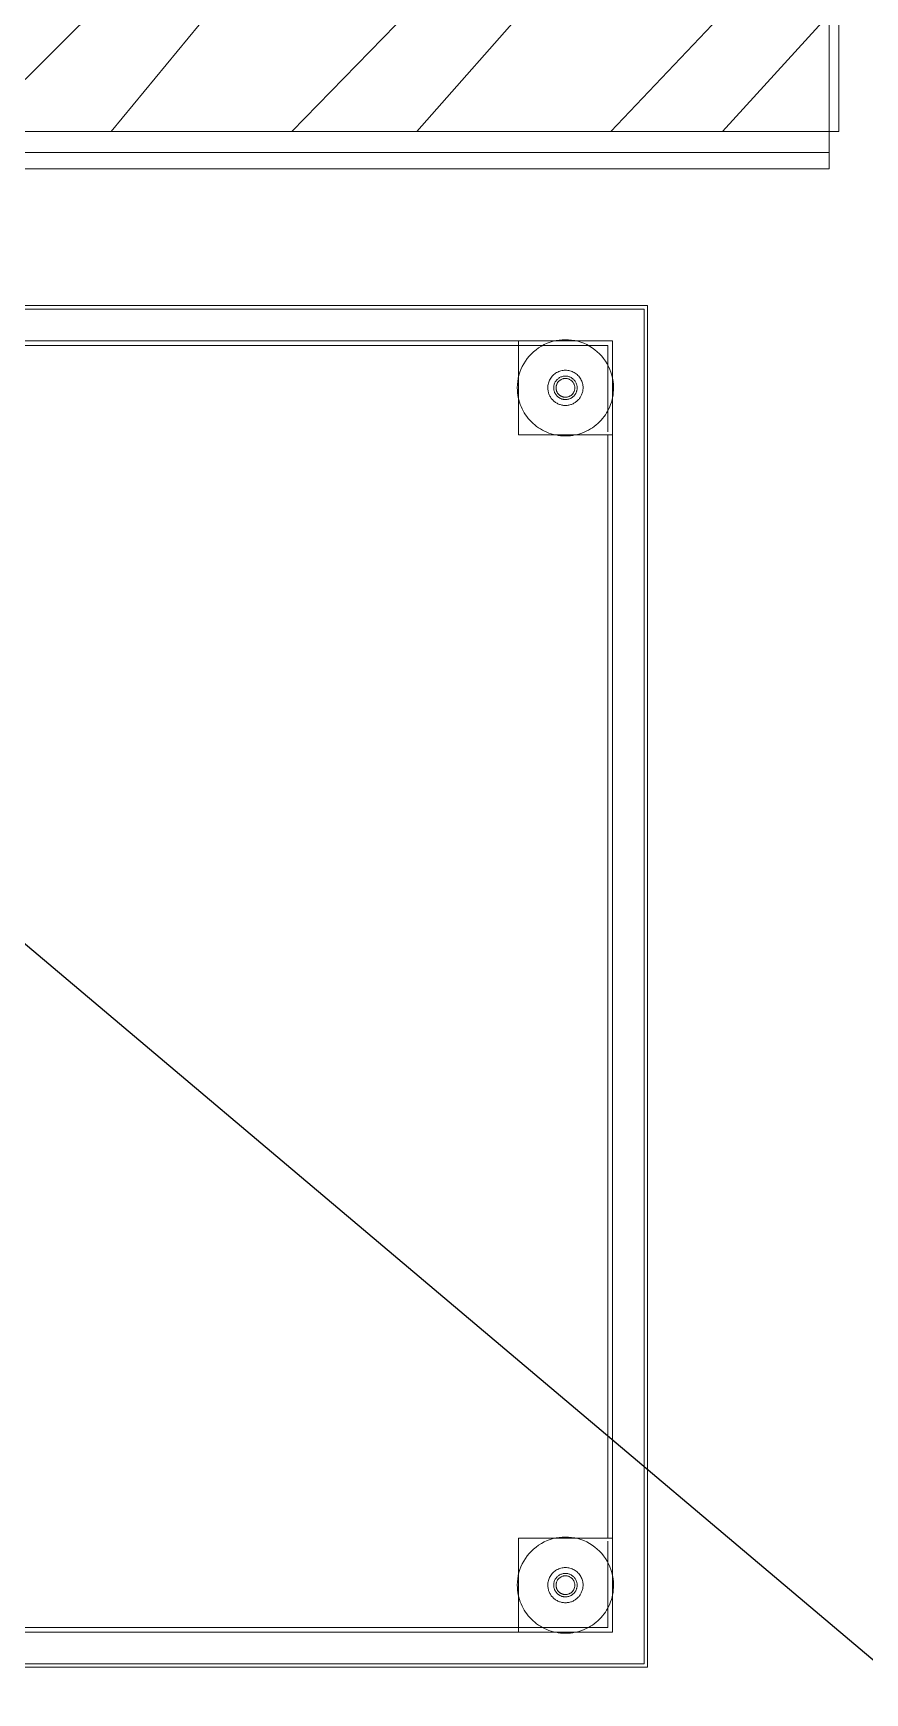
# Model space of a CAD drawing. Header units: millimetres. Extents: x -32 to 417638015, y -35 to 175284279.
# Drawn here: x 416312564 to 416312918, y 175270426 to 175271133 of the extents above; entities that cross this region are included whole.
import ezdxf
from ezdxf.enums import TextEntityAlignment as Align

# ---------------------------------------------------------------- set-up
doc = ezdxf.new("R2010")
doc.units = ezdxf.units.MM
for name, color, linetype, lineweight in [('_ЭМ_ТХ_пищеблок', 7, 'Continuous', 30), ('Атрибут', 7, 'Continuous', 5), ('ДОНМ_ТХ_(Нейтральное_мебель)', 7, 'Continuous', 0), ('Перекрытие', 7, 'Continuous', 18), ('Стены отделка', 7, 'Continuous', 30), ('Стены штриховка', 7, 'Continuous', 9), ('ШТРИХОВКА', 252, 'Continuous', 15)]:
    doc.layers.add(name, color=color, linetype=linetype, lineweight=lineweight)
doc.layers.add('PDF __ЭМ_Надписи', color=7, linetype='Continuous')
doc.layers.add('ЭОМ_Лотки рабочие', color=5, linetype='Continuous')
doc.styles.add('ISOCPEUR', font='isocpeur.ttf', dxfattribs={"width": 0.85, "height": 274.9999999999997})

# ---------------------------------------------------------------- blocks, each defined once
blk = doc.blocks.new('*U100')
at = {"color": 0}
for points in [[(580.0074338697923, 400), (580.0074338697923, 0), (0, 0), (0, 400), (580.0074338697923, 400)], [(578.5074338697923, 398.5), (578.5074338697923, 1.5), (1.5, 1.5), (1.5, 398.5), (578.5074338697923, 398.5)], [(35, 344.5), (36.36587524414062, 344.5454406738281), (37.71505737304688, 344.6803283691406), (39.04379272460938, 344.9024658203125), (40.348388671875, 345.2097778320312), (41.625, 345.6000061035156), (42.869873046875, 346.0710754394531), (44.07940673828125, 346.6207275390625), (45.249755859375, 347.2468872070312), (46.377197265625, 347.9473571777344), (47.45797729492188, 348.7200012207031), (48.4884033203125, 349.5626220703125), (49.46466064453125, 350.4730834960938), (50.383056640625, 351.4491882324219), (51.23980712890625, 352.4888305664062), (52.03121948242188, 353.5898132324219), (52.75350952148438, 354.75), (53.3970947265625, 355.9556274414062), (53.95492553710938, 357.1914672851562), (54.42684936523438, 358.4532775878906), (54.81301879882812, 359.7366943359375), (55.11334228515625, 361.0374145507812), (55.32785034179688, 362.35107421875), (55.45660400390625, 363.6733703613281), (55.49951171875, 365), (55.45660400390625, 366.3265991210938), (55.327880859375, 367.64892578125), (55.11334228515625, 368.9625854492188), (54.81298828125, 370.2633056640625), (54.4268798828125, 371.5466918945312), (53.95489501953125, 372.8085021972656), (53.3970947265625, 374.0443725585938), (52.75350952148438, 375.25), (52.03121948242188, 376.4101867675781), (51.23983764648438, 377.5111694335938), (50.383056640625, 378.5508117675781), (49.46466064453125, 379.5269470214844), (48.4884033203125, 380.4373779296875), (47.4580078125, 381.2799987792969), (46.377197265625, 382.0526123046875), (45.249755859375, 382.7531127929688), (44.07940673828125, 383.3792724609375), (42.86990356445312, 383.9289245605469), (41.62496948242188, 384.3999938964844), (40.34835815429688, 384.7902221679688), (39.0438232421875, 385.0975036621094), (37.715087890625, 385.3196716308594), (36.36590576171875, 385.4545593261719), (35, 385.5), (33.94598388671875, 385.4732971191406), (32.90570068359375, 385.39404296875), (31.88037109375, 385.2635498046875), (30.87149047851562, 385.0830993652344), (29.880126953125, 384.8539733886719), (28.90768432617188, 384.5774841308594), (27.95550537109375, 384.2549133300781), (27.0247802734375, 383.8875732421875), (26.11688232421875, 383.4767456054688), (25.2330322265625, 383.0237121582031), (24.37457275390625, 382.52978515625), (23.542724609375, 381.9962158203125), (22.73895263671875, 381.4243774414062), (21.96432495117188, 380.8154907226562), (21.2203369140625, 380.1708984375), (19.8291015625, 378.7796936035156), (19.18447875976562, 378.03564453125), (18.57562255859375, 377.2611083984375), (18.0037841796875, 376.4572448730469), (17.47021484375, 375.6254577636719), (16.976318359375, 374.7669982910156), (16.52325439453125, 373.8831176757812), (16.1124267578125, 372.9752197265625), (15.74505615234375, 372.0444946289062), (15.42251586914062, 371.09228515625), (15.14602661132812, 370.119873046875), (14.91690063476562, 369.1285400390625), (14.7364501953125, 368.1195678710938), (14.60595703125, 367.0943298339844), (14.5267333984375, 366.0540161132812), (14.5, 365), (14.52670288085938, 363.9459838867188), (14.60595703125, 362.9057006835938), (14.73641967773438, 361.8804321289062), (14.91693115234375, 360.8714904785156), (15.14602661132812, 359.880126953125), (15.42254638671875, 358.90771484375), (15.74508666992188, 357.9555053710938), (16.1124267578125, 357.0247802734375), (16.52325439453125, 356.1168212890625), (16.97628784179688, 355.2330322265625), (17.47021484375, 354.3745727539062), (18.0037841796875, 353.5427551269531), (18.57562255859375, 352.7388916015625), (19.18450927734375, 351.96435546875), (19.8291015625, 351.2203063964844), (20.50814819335938, 350.5081481933594), (21.2203369140625, 349.8291015625), (21.96435546875, 349.1844787597656), (22.73892211914062, 348.5756225585938), (23.54275512695312, 348.0037841796875), (24.37454223632812, 347.47021484375), (25.23300170898438, 346.976318359375), (26.11685180664062, 346.5232543945312), (27.0247802734375, 346.1124267578125), (27.95550537109375, 345.7450561523438), (28.90771484375, 345.4225158691406), (29.880126953125, 345.1460266113281), (30.8714599609375, 344.9169006347656), (31.88040161132812, 344.7364501953125), (32.90567016601562, 344.60595703125), (33.94598388671875, 344.5267028808594), (35, 344.5)], [(15, 345), (55, 345), (55, 385)], [(565.0074338697923, 385), (15, 385)], [(15, 15), (15, 385)], [(53.79998779296875, 383), (17, 383), (17, 346.2000122070312)], [(525.0074338697923, 383), (55, 383)], [(545.0074338697923, 344.5), (546.3732785963548, 344.5454406738281), (547.7225217604173, 344.6803283691406), (549.0512571119798, 344.9024658203125), (550.3558225416673, 345.2097778320312), (551.6324338697923, 345.6000061035156), (552.8773679518235, 346.0710754394531), (554.0868406080735, 346.6207275390625), (555.2571897291673, 347.2468872070312), (556.3846311354173, 347.9473571777344), (557.4654416822923, 348.7200012207031), (558.4958371901048, 349.5626220703125), (559.4720945143235, 350.4730834960938), (560.3904905104173, 351.4491882324219), (561.2472409986985, 352.4888305664062), (562.0386838697923, 353.5898132324219), (562.7609739088548, 354.75), (563.404589631511, 355.9556274414062), (563.9623899244798, 357.1914672851562), (564.4343137526048, 358.4532775878906), (564.8204221510423, 359.7366943359375), (565.1208371901048, 361.0374145507812), (565.3353757643235, 362.35107421875), (565.4640989088548, 363.6733703613281), (565.5069455885423, 365), (565.4640989088548, 366.3265991210938), (565.3353147291673, 367.64892578125), (565.1207761549485, 368.9625854492188), (564.8204221510423, 370.2633056640625), (564.4343137526048, 371.5466918945312), (563.9623899244798, 372.8085021972656), (563.404589631511, 374.0443725585938), (562.7609739088548, 375.25), (562.0386838697923, 376.4101867675781), (561.2473020338548, 377.5111694335938), (560.3904905104173, 378.5508117675781), (559.4720945143235, 379.5269470214844), (558.4958371901048, 380.4373779296875), (557.465380647136, 381.2799987792969), (556.3846311354173, 382.0526123046875), (555.2571897291673, 382.7531127929688), (554.0868406080735, 383.3792724609375), (552.8773679518235, 383.9289245605469), (551.6324338697923, 384.3999938964844), (550.3558225416673, 384.7902221679688), (549.0512571119798, 385.0975036621094), (547.7225217604173, 385.3196716308594), (546.373339631511, 385.4545593261719), (545.0074338697923, 385.5), (543.953417756511, 385.4732971191406), (542.913134553386, 385.39404296875), (541.8878659986985, 385.2635498046875), (540.8788938307298, 385.0830993652344), (539.8875608229173, 384.8539733886719), (538.9151487135423, 384.5774841308594), (537.962939240886, 384.2549133300781), (537.0322141432298, 383.8875732421875), (536.124316194011, 383.4767456054688), (535.2404660963548, 383.0237121582031), (534.3819455885423, 382.52978515625), (533.5501584791673, 381.9962158203125), (532.7463254713548, 381.4243774414062), (531.9717893385423, 380.8154907226562), (531.2277707838548, 380.1708984375), (529.8365354322923, 378.7796936035156), (529.1918821119798, 378.03564453125), (528.583056428386, 377.2611083984375), (528.0112180494798, 376.4572448730469), (527.4776487135423, 375.6254577636719), (526.9837522291673, 374.7669982910156), (526.5306882643235, 373.8831176757812), (526.1198606276048, 372.9752197265625), (525.752490022136, 372.0444946289062), (525.4299192213548, 371.09228515625), (525.1534299635423, 370.119873046875), (524.9243039869798, 369.1285400390625), (524.7438840651048, 368.1195678710938), (524.6133909010423, 367.0943298339844), (524.5341672682298, 366.0540161132812), (524.5074338697923, 365), (524.5341672682298, 363.9459838867188), (524.6133909010423, 362.9057006835938), (524.7438840651048, 361.8804321289062), (524.9243039869798, 360.8714904785156), (525.1534299635423, 359.880126953125), (525.429980256511, 358.90771484375), (525.7525510572923, 357.9555053710938), (526.1198606276048, 357.0247802734375), (526.5306882643235, 356.1168212890625), (526.9837522291673, 355.2330322265625), (527.4776487135423, 354.3745727539062), (528.0112180494798, 353.5427551269531), (528.583056428386, 352.7388916015625), (529.191943147136, 351.96435546875), (529.8365354322923, 351.2203063964844), (530.5155515455735, 350.5081481933594), (531.2277707838548, 349.8291015625), (531.9717893385423, 349.1844787597656), (532.7463254713548, 348.5756225585938), (533.5501584791673, 348.0037841796875), (534.3819455885423, 347.47021484375), (535.2404660963548, 346.976318359375), (536.1242551588548, 346.5232543945312), (537.0322141432298, 346.1124267578125), (537.962939240886, 345.7450561523438), (538.9151487135423, 345.4225158691406), (539.8875608229173, 345.1460266113281), (540.8788938307298, 344.9169006347656), (541.8878049635423, 344.7364501953125), (542.9130735182298, 344.60595703125), (543.953417756511, 344.5267028808594), (545.0074338697923, 344.5)], [(525.0074338697923, 385), (525.0074338697923, 345), (565.0074338697923, 345)], [(563.0074338697923, 346.2000122070312), (563.0074338697923, 383), (526.2074460768235, 383)], [(565.0074338697923, 385), (565.0074338697923, 15)], [(35, 372.5), (34.6143798828125, 372.490234375), (34.23379516601562, 372.4612426757812), (33.85870361328125, 372.4135131835938), (33.48956298828125, 372.3474731445312), (33.12689208984375, 372.2636413574219), (32.77108764648438, 372.1624755859375), (32.42279052734375, 372.0444946289062), (32.082275390625, 371.9100952148438), (31.75006103515625, 371.759765625), (31.42669677734375, 371.5940246582031), (31.1126708984375, 371.413330078125), (30.808349609375, 371.2181396484375), (30.51422119140625, 371.0089416503906), (30.23086547851562, 370.7861633300781), (29.95867919921875, 370.5503234863281), (29.6981201171875, 370.3018798828125), (29.44964599609375, 370.0413513183594), (29.21383666992188, 369.7691345214844), (28.9910888671875, 369.4857788085938), (28.7818603515625, 369.1916809082031), (28.586669921875, 368.8873901367188), (28.40597534179688, 368.5733032226562), (28.24017333984375, 368.2499389648438), (28.08990478515625, 367.9177551269531), (27.95550537109375, 367.5772705078125), (27.8375244140625, 367.2288818359375), (27.736328125, 366.8731079101562), (27.65252685546875, 366.5104370117188), (27.58651733398438, 366.1412963867188), (27.53875732421875, 365.7662048339844), (27.509765625, 365.3856201171875), (27.5, 365), (27.509765625, 364.6143798828125), (27.53875732421875, 364.2337951660156), (27.58648681640625, 363.8587036132812), (27.65252685546875, 363.4895629882812), (27.73635864257812, 363.1268920898438), (27.8375244140625, 362.7711181640625), (27.95550537109375, 362.4227294921875), (28.08990478515625, 362.0822448730469), (28.240234375, 361.7500610351562), (28.40597534179688, 361.4266967773438), (28.586669921875, 361.1126098632812), (28.78189086914062, 360.8083190917969), (28.99105834960938, 360.5142211914062), (29.21383666992188, 360.2308654785156), (29.44970703125, 359.9586791992188), (29.95864868164062, 359.4496765136719), (30.23086547851562, 359.2138366699219), (30.51425170898438, 358.9910888671875), (30.80831909179688, 358.7818603515625), (31.11264038085938, 358.586669921875), (31.42672729492188, 358.4059448242188), (31.75006103515625, 358.240234375), (32.08224487304688, 358.0899047851562), (32.4227294921875, 357.9555053710938), (32.7711181640625, 357.8375244140625), (33.12686157226562, 357.7363586425781), (33.48956298828125, 357.6525268554688), (33.85870361328125, 357.5864868164062), (34.23379516601562, 357.5387573242188), (34.6143798828125, 357.5097961425781), (35, 357.5), (35.49972534179688, 357.5166320800781), (35.99334716796875, 357.5659790039062), (36.47946166992188, 357.6472473144531), (36.95672607421875, 357.7596740722656), (37.42376708984375, 357.9024353027344), (37.87921142578125, 358.0747680664062), (38.32174682617188, 358.27587890625), (38.74990844726562, 358.5049438476562), (39.16238403320312, 358.76123046875), (39.55780029296875, 359.0438842773438), (39.93475341796875, 359.3521728515625), (40.29193115234375, 359.6852722167969), (40.6279296875, 360.0423889160156), (40.94137573242188, 360.4227294921875), (41.23092651367188, 360.8255615234375), (41.49517822265625, 361.25), (41.73065185546875, 361.6910705566406), (41.93478393554688, 362.1432189941406), (42.107421875, 362.6048583984375), (42.2486572265625, 363.0744018554688), (42.3585205078125, 363.5502624511719), (42.43701171875, 364.0308837890625), (42.48416137695312, 364.5146484375), (42.49981689453125, 365), (42.48416137695312, 365.4853515625), (42.43707275390625, 365.9691162109375), (42.3585205078125, 366.4497375488281), (42.2486572265625, 366.9255981445312), (42.10739135742188, 367.3951416015625), (41.9346923828125, 367.8567810058594), (41.73065185546875, 368.3089294433594), (41.49517822265625, 368.75), (41.23092651367188, 369.1744689941406), (40.94140625, 369.5772705078125), (40.62789916992188, 369.9576110839844), (40.29193115234375, 370.3147277832031), (39.93472290039062, 370.6478271484375), (39.55780029296875, 370.9560852050781), (39.16238403320312, 371.23876953125), (38.74990844726562, 371.4950561523438), (38.32171630859375, 371.72412109375), (37.87921142578125, 371.9252319335938), (37.42376708984375, 372.0975341796875), (36.95669555664062, 372.2403259277344), (36.47943115234375, 372.3527526855469), (35.99331665039062, 372.4340209960938), (35.49972534179688, 372.4833679199219), (35, 372.5)], [(35, 370), (34.742919921875, 369.9934997558594), (34.48916625976562, 369.9741516113281), (34.2391357421875, 369.9423217773438), (33.9930419921875, 369.8983154296875), (33.75125122070312, 369.8424072265625), (33.51406860351562, 369.7749938964844), (33.28182983398438, 369.6963195800781), (33.05484008789062, 369.6067199707031), (32.8333740234375, 369.5065307617188), (32.61776733398438, 369.3960266113281), (32.40841674804688, 369.2755737304688), (32.20553588867188, 369.1454467773438), (32.00949096679688, 369.0059509277344), (31.820556640625, 368.857421875), (31.63906860351562, 368.7002258300781), (31.46539306640625, 368.5346069335938), (31.2998046875, 368.3609008789062), (31.142578125, 368.179443359375), (30.99404907226562, 367.9905090332031), (30.85455322265625, 367.7944641113281), (30.72445678710938, 367.5916137695312), (30.60397338867188, 367.3822021484375), (30.49349975585938, 367.1666259765625), (30.39328002929688, 366.9451904296875), (30.30364990234375, 366.7181701660156), (30.2249755859375, 366.4859313964844), (30.15756225585938, 366.2487487792969), (30.1016845703125, 366.0069580078125), (30.05767822265625, 365.7608642578125), (30.02584838867188, 365.5108032226562), (30.00650024414062, 365.257080078125), (30, 365), (30.00650024414062, 364.742919921875), (30.02584838867188, 364.4891662597656), (30.05764770507812, 364.2391357421875), (30.1016845703125, 363.9930419921875), (30.15756225585938, 363.7512512207031), (30.22503662109375, 363.5140686035156), (30.30368041992188, 363.2818298339844), (30.39324951171875, 363.0548095703125), (30.49346923828125, 362.8333740234375), (30.60397338867188, 362.6177978515625), (30.72445678710938, 362.4084167480469), (30.85455322265625, 362.2055358886719), (30.99407958984375, 362.0094909667969), (31.142578125, 361.820556640625), (31.2998046875, 361.6390991210938), (31.63909912109375, 361.2997436523438), (31.820556640625, 361.142578125), (32.00949096679688, 360.9940490722656), (32.20553588867188, 360.8545837402344), (32.40841674804688, 360.7244262695312), (32.6177978515625, 360.6039733886719), (32.83334350585938, 360.4934692382812), (33.0548095703125, 360.3932800292969), (33.28182983398438, 360.3036804199219), (33.51406860351562, 360.2250061035156), (33.75125122070312, 360.1575622558594), (33.9930419921875, 360.1016845703125), (34.2391357421875, 360.0576782226562), (34.48919677734375, 360.0258483886719), (34.742919921875, 360.0065002441406), (35, 360), (35.33316040039062, 360.0110778808594), (35.66220092773438, 360.0439758300781), (35.98629760742188, 360.09814453125), (36.30447387695312, 360.1731262207031), (36.61581420898438, 360.2682800292969), (36.91949462890625, 360.3831787109375), (37.2144775390625, 360.5172424316406), (37.49993896484375, 360.6699829101562), (37.77493286132812, 360.8408203125), (38.03854370117188, 361.0292358398438), (38.28985595703125, 361.2347717285156), (38.52798461914062, 361.4568481445312), (38.751953125, 361.6949157714844), (38.9609375, 361.948486328125), (39.15399169921875, 362.217041015625), (39.33013916015625, 362.5), (39.48709106445312, 362.7940368652344), (39.62313842773438, 363.095458984375), (39.73831176757812, 363.4032287597656), (39.83242797851562, 363.7162780761719), (39.90570068359375, 364.0335083007812), (39.9580078125, 364.3539428710938), (39.98944091796875, 364.6764526367188), (39.9998779296875, 365), (39.98941040039062, 365.3235473632812), (39.95803833007812, 365.6460876464844), (39.90570068359375, 365.9664916992188), (39.83245849609375, 366.2837219238281), (39.73828125, 366.5967407226562), (39.6231689453125, 366.9045104980469), (39.48712158203125, 367.2059326171875), (39.33013916015625, 367.5), (39.15399169921875, 367.782958984375), (38.9609375, 368.0514831542969), (38.751953125, 368.3050842285156), (38.52798461914062, 368.5431518554688), (38.28988647460938, 368.7652282714844), (38.03857421875, 368.9707641601562), (37.77493286132812, 369.1592102050781), (37.49993896484375, 369.3300170898438), (37.21450805664062, 369.4827270507812), (36.91949462890625, 369.6168212890625), (36.61587524414062, 369.7317199707031), (36.30447387695312, 369.826904296875), (35.98629760742188, 369.9018249511719), (35.6622314453125, 369.9560241699219), (35.3331298828125, 369.9889221191406), (35, 370)], [(35, 369), (34.79434204101562, 368.9947814941406), (34.59136962890625, 368.9793395996094), (34.391357421875, 368.953857421875), (34.19439697265625, 368.9186401367188), (34.00100708007812, 368.8739318847656), (33.811279296875, 368.8200073242188), (33.62542724609375, 368.7570495605469), (33.44381713867188, 368.6853942871094), (33.2667236328125, 368.605224609375), (33.09423828125, 368.5168151855469), (32.92672729492188, 368.4204406738281), (32.76446533203125, 368.3163452148438), (32.60757446289062, 368.2047729492188), (32.45645141601562, 368.0859680175781), (32.31124877929688, 367.9601745605469), (32.17230224609375, 367.8276977539062), (32.03982543945312, 367.688720703125), (31.91403198242188, 367.5435485839844), (31.79525756835938, 367.3924255371094), (31.68365478515625, 367.235595703125), (31.57955932617188, 367.0732421875), (31.483154296875, 366.90576171875), (31.394775390625, 366.7333068847656), (31.31463623046875, 366.55615234375), (31.24295043945312, 366.3745422363281), (31.17999267578125, 366.1887512207031), (31.12603759765625, 365.9989929199219), (31.08135986328125, 365.8055725097656), (31.046142578125, 365.6087036132812), (31.02069091796875, 365.4086608886719), (31.00521850585938, 365.2056579589844), (31, 365), (31.00521850585938, 364.7943420410156), (31.02066040039062, 364.5913696289062), (31.04617309570312, 364.3912963867188), (31.08135986328125, 364.1943969726562), (31.12603759765625, 364.0010070800781), (31.17999267578125, 363.811279296875), (31.24295043945312, 363.6254577636719), (31.31463623046875, 363.44384765625), (31.39480590820312, 363.2666931152344), (31.48318481445312, 363.09423828125), (31.57955932617188, 362.9267272949219), (31.68365478515625, 362.7644653320312), (31.79525756835938, 362.6076049804688), (31.91403198242188, 362.4564514160156), (32.039794921875, 362.311279296875), (32.311279296875, 362.039794921875), (32.45645141601562, 361.9140319824219), (32.60757446289062, 361.7952270507812), (32.76443481445312, 361.6836547851562), (32.92672729492188, 361.5795593261719), (33.09423828125, 361.483154296875), (33.26669311523438, 361.394775390625), (33.44384765625, 361.3146362304688), (33.62542724609375, 361.2429504394531), (33.81124877929688, 361.1799926757812), (34.00100708007812, 361.1260375976562), (34.19442749023438, 361.0813598632812), (34.39129638671875, 361.046142578125), (34.59133911132812, 361.0206604003906), (34.79434204101562, 361.0052185058594), (35, 361), (35.26651000976562, 361.0088806152344), (35.52978515625, 361.0351867675781), (35.78900146484375, 361.0785522460938), (36.0435791015625, 361.1384887695312), (36.29263305664062, 361.2146301269531), (36.53558349609375, 361.3065490722656), (36.7716064453125, 361.4137878417969), (36.99993896484375, 361.5359802246094), (37.21994018554688, 361.6726684570312), (37.43081665039062, 361.8234252929688), (37.63189697265625, 361.9878234863281), (37.8223876953125, 362.1654663085938), (38.00155639648438, 362.35595703125), (38.16876220703125, 362.5587768554688), (38.32318115234375, 362.7736206054688), (38.464111328125, 363), (38.58969116210938, 363.2352294921875), (38.698486328125, 363.4763793945312), (38.79055786132812, 363.7226257324219), (38.86593627929688, 363.9730224609375), (38.924560546875, 364.226806640625), (38.96640014648438, 364.4831237792969), (38.99151611328125, 364.7411499023438), (38.99990844726562, 365), (38.99151611328125, 365.2588500976562), (38.96640014648438, 365.5168762207031), (38.924560546875, 365.773193359375), (38.865966796875, 366.0269775390625), (38.79058837890625, 366.2774047851562), (38.69851684570312, 366.5236206054688), (38.58969116210938, 366.7647705078125), (38.464111328125, 367), (38.32318115234375, 367.2263793945312), (38.16876220703125, 367.4411926269531), (38.00155639648438, 367.6440734863281), (37.82232666015625, 367.8345336914062), (37.63192749023438, 368.0121765136719), (37.4307861328125, 368.1766052246094), (37.21990966796875, 368.3273315429688), (36.99993896484375, 368.4640197753906), (36.77157592773438, 368.5862121582031), (36.53558349609375, 368.6934509277344), (36.29269409179688, 368.7853698730469), (36.0435791015625, 368.8615112304688), (35.7890625, 368.9214782714844), (35.52975463867188, 368.9648132324219), (35.26651000976562, 368.9911499023438), (35, 369)], [(545.0074338697923, 372.5), (544.6218137526048, 372.490234375), (544.2411985182298, 372.4612426757812), (543.8661374830735, 372.4135131835938), (543.4969968580735, 372.3474731445312), (543.134325959636, 372.2636413574219), (542.7785520338548, 372.1624755859375), (542.430224397136, 372.0444946289062), (542.0897092604173, 371.9100952148438), (541.7574949049485, 371.759765625), (541.434130647136, 371.5940246582031), (541.1201047682298, 371.413330078125), (540.8157834791673, 371.2181396484375), (540.5217160963548, 371.0089416503906), (540.2382688307298, 370.7861633300781), (539.966113069011, 370.5503234863281), (539.7055539869798, 370.3018798828125), (539.457079865886, 370.0413513183594), (539.2213010572923, 369.7691345214844), (538.9985227369798, 369.4857788085938), (538.7892942213548, 369.1916809082031), (538.5941037916673, 368.8873901367188), (538.4134397291673, 368.5733032226562), (538.247607209636, 368.2499389648438), (538.0973386549485, 367.9177551269531), (537.962939240886, 367.5772705078125), (537.8449582838548, 367.2288818359375), (537.7437619947923, 366.8731079101562), (537.659960725261, 366.5104370117188), (537.5939817213548, 366.1412963867188), (537.546191194011, 365.7662048339844), (537.5171994947923, 365.3856201171875), (537.5074338697923, 365), (537.5171994947923, 364.6143798828125), (537.546191194011, 364.2337951660156), (537.5939206861985, 363.8587036132812), (537.659960725261, 363.4895629882812), (537.7437619947923, 363.1268920898438), (537.8449582838548, 362.7711181640625), (537.962939240886, 362.4227294921875), (538.0973386549485, 362.0822448730469), (538.2476682447923, 361.7500610351562), (538.4134397291673, 361.4266967773438), (538.5941037916673, 361.1126098632812), (538.7892942213548, 360.8083190917969), (538.9985227369798, 360.5142211914062), (539.2213010572923, 360.2308654785156), (539.4571409010423, 359.9586791992188), (539.9660520338548, 359.4496765136719), (540.2382688307298, 359.2138366699219), (540.5217160963548, 358.9910888671875), (540.8157834791673, 358.7818603515625), (541.1201047682298, 358.586669921875), (541.4341916822923, 358.4059448242188), (541.7575559401048, 358.240234375), (542.0897092604173, 358.0899047851562), (542.4301633619798, 357.9555053710938), (542.7785520338548, 357.8375244140625), (543.134325959636, 357.7363586425781), (543.4969968580735, 357.6525268554688), (543.8661374830735, 357.5864868164062), (544.2411985182298, 357.5387573242188), (544.6218137526048, 357.5097961425781), (545.0074338697923, 357.5), (545.5071897291673, 357.5166320800781), (546.000781037761, 357.5659790039062), (546.4869260572923, 357.6472473144531), (546.964159944011, 357.7596740722656), (547.431200959636, 357.9024353027344), (547.8867063307298, 358.0747680664062), (548.3292112135423, 358.27587890625), (548.7573117994798, 358.5049438476562), (549.1697873854173, 358.76123046875), (549.565234162761, 359.0438842773438), (549.942187287761, 359.3521728515625), (550.2994260572923, 359.6852722167969), (550.6353635572923, 360.0423889160156), (550.9488401197923, 360.4227294921875), (551.2383909010423, 360.8255615234375), (551.5026120924485, 361.25), (551.738085725261, 361.6910705566406), (551.9422483229173, 362.1432189941406), (552.1148557447923, 362.6048583984375), (552.2560910963548, 363.0744018554688), (552.3659543776048, 363.5502624511719), (552.4444455885423, 364.0308837890625), (552.4915647291673, 364.5146484375), (552.5072507643235, 365), (552.4915647291673, 365.4853515625), (552.4445066236985, 365.9691162109375), (552.3659543776048, 366.4497375488281), (552.2560910963548, 366.9255981445312), (552.1148557447923, 367.3951416015625), (551.9421262526048, 367.8567810058594), (551.738085725261, 368.3089294433594), (551.5026120924485, 368.75), (551.2383909010423, 369.1744689941406), (550.9488401197923, 369.5772705078125), (550.6353635572923, 369.9576110839844), (550.299365022136, 370.3147277832031), (549.9422483229173, 370.6478271484375), (549.5651731276048, 370.9560852050781), (549.1697873854173, 371.23876953125), (548.7573117994798, 371.4950561523438), (548.329150178386, 371.72412109375), (547.8867063307298, 371.9252319335938), (547.431200959636, 372.0975341796875), (546.964159944011, 372.2403259277344), (546.486865022136, 372.3527526855469), (546.0007200026048, 372.4340209960938), (545.5071897291673, 372.4833679199219), (545.0074338697923, 372.5)], [(545.0074338697923, 370), (544.7503537916673, 369.9934997558594), (544.496630647136, 369.9741516113281), (544.2465696119798, 369.9423217773438), (544.0004758619798, 369.8983154296875), (543.7587766432298, 369.8424072265625), (543.5214719557298, 369.7749938964844), (543.2892942213548, 369.6963195800781), (543.0622434401048, 369.6067199707031), (542.8408078932298, 369.5065307617188), (542.6252317213548, 369.3960266113281), (542.4158811354173, 369.2755737304688), (542.2130002760423, 369.1454467773438), (542.0169553541673, 369.0059509277344), (541.8279905104173, 368.857421875), (541.646532990886, 368.7002258300781), (541.4728269361985, 368.5346069335938), (541.3072385572923, 368.3609008789062), (541.1500119947923, 368.179443359375), (541.0014524244798, 367.9905090332031), (540.8620481276048, 367.7944641113281), (540.7319211744798, 367.5916137695312), (540.6114377760423, 367.3822021484375), (540.5009641432298, 367.1666259765625), (540.4007444166673, 366.9451904296875), (540.311083772136, 366.7181701660156), (540.2324094557298, 366.4859313964844), (540.1650266432298, 366.2487487792969), (540.1091184401048, 366.0069580078125), (540.0651120924485, 365.7608642578125), (540.0333127760423, 365.5108032226562), (540.0139035963548, 365.257080078125), (540.0074338697923, 365), (540.0139035963548, 364.742919921875), (540.0333127760423, 364.4891662597656), (540.0650510572923, 364.2391357421875), (540.1091184401048, 363.9930419921875), (540.1650266432298, 363.7512512207031), (540.232470490886, 363.5140686035156), (540.3111448072923, 363.2818298339844), (540.4007444166673, 363.0548095703125), (540.5009031080735, 362.8333740234375), (540.6114377760423, 362.6177978515625), (540.7319211744798, 362.4084167480469), (540.8619870924485, 362.2055358886719), (541.001513459636, 362.0094909667969), (541.1500119947923, 361.820556640625), (541.3072385572923, 361.6390991210938), (541.646532990886, 361.2997436523438), (541.8279905104173, 361.142578125), (542.0169553541673, 360.9940490722656), (542.2130002760423, 360.8545837402344), (542.4158811354173, 360.7244262695312), (542.6252317213548, 360.6039733886719), (542.8408078932298, 360.4934692382812), (543.0622434401048, 360.3932800292969), (543.2892942213548, 360.3036804199219), (543.521532990886, 360.2250061035156), (543.7586545729173, 360.1575622558594), (544.0004758619798, 360.1016845703125), (544.2465696119798, 360.0576782226562), (544.496630647136, 360.0258483886719), (544.7503537916673, 360.0065002441406), (545.0074338697923, 360), (545.3405637526048, 360.0110778808594), (545.6696653151048, 360.0439758300781), (545.9937619947923, 360.09814453125), (546.3118772291673, 360.1731262207031), (546.6232785963548, 360.2682800292969), (546.9269284986985, 360.3831787109375), (547.2219114088548, 360.5172424316406), (547.507372834636, 360.6699829101562), (547.7823362135423, 360.8408203125), (548.0460080885423, 361.0292358398438), (548.2972898268235, 361.2347717285156), (548.5353879713548, 361.4568481445312), (548.7593869947923, 361.6949157714844), (548.9683713697923, 361.948486328125), (549.161425569011, 362.217041015625), (549.3375730299485, 362.5), (549.4944944166673, 362.7940368652344), (549.6306028151048, 363.095458984375), (549.7457151197923, 363.4032287597656), (549.8398313307298, 363.7162780761719), (549.913134553386, 364.0335083007812), (549.9654416822923, 364.3539428710938), (549.996874787761, 364.6764526367188), (550.0073117994798, 365), (549.9968137526048, 365.3235473632812), (549.9654416822923, 365.6460876464844), (549.913134553386, 365.9664916992188), (549.839892365886, 366.2837219238281), (549.7457151197923, 366.5967407226562), (549.6306028151048, 366.9045104980469), (549.4945554518235, 367.2059326171875), (549.3375730299485, 367.5), (549.161425569011, 367.782958984375), (548.9684324049485, 368.0514831542969), (548.7593869947923, 368.3050842285156), (548.5353879713548, 368.5431518554688), (548.2973508619798, 368.7652282714844), (548.0460080885423, 368.9707641601562), (547.7823362135423, 369.1592102050781), (547.507372834636, 369.3300170898438), (547.2219114088548, 369.4827270507812), (546.9269284986985, 369.6168212890625), (546.6232785963548, 369.7317199707031), (546.3118772291673, 369.826904296875), (545.9937619947923, 369.9018249511719), (545.6696653151048, 369.9560241699219), (545.3405637526048, 369.9889221191406), (545.0074338697923, 370)], [(545.0074338697923, 369), (544.8017453932298, 368.9947814941406), (544.5988034986985, 368.9793395996094), (544.3987912916673, 368.953857421875), (544.2018308424485, 368.9186401367188), (544.0084104322923, 368.8739318847656), (543.8187131666673, 368.8200073242188), (543.632861115886, 368.7570495605469), (543.4512815260423, 368.6853942871094), (543.2741575026048, 368.605224609375), (543.1016721510423, 368.5168151855469), (542.9341916822923, 368.4204406738281), (542.7718992018235, 368.3163452148438), (542.6149778151048, 368.2047729492188), (542.4638547682298, 368.0859680175781), (542.3187131666673, 367.9601745605469), (542.179736115886, 367.8276977539062), (542.0472287916673, 367.688720703125), (541.9214963697923, 367.5435485839844), (541.8027219557298, 367.3924255371094), (541.6910886549485, 367.235595703125), (541.5870237135423, 367.0732421875), (541.4905881666673, 366.90576171875), (541.4022092604173, 366.7333068847656), (541.322070100261, 366.55615234375), (541.2503537916673, 366.3745422363281), (541.1874265455735, 366.1887512207031), (541.1334714674485, 365.9989929199219), (541.0887937330735, 365.8055725097656), (541.0535764479173, 365.6087036132812), (541.028124787761, 365.4086608886719), (541.0126828932298, 365.2056579589844), (541.0074338697923, 365), (541.0126828932298, 364.7943420410156), (541.0280637526048, 364.5913696289062), (541.0535764479173, 364.3912963867188), (541.0887937330735, 364.1943969726562), (541.1334714674485, 364.0010070800781), (541.1874265455735, 363.811279296875), (541.2503537916673, 363.6254577636719), (541.322070100261, 363.44384765625), (541.4022092604173, 363.2666931152344), (541.4905881666673, 363.09423828125), (541.5870237135423, 362.9267272949219), (541.6910886549485, 362.7644653320312), (541.8027219557298, 362.6076049804688), (541.9214963697923, 362.4564514160156), (542.0472287916673, 362.311279296875), (542.3187131666673, 362.039794921875), (542.4638547682298, 361.9140319824219), (542.6149778151048, 361.7952270507812), (542.7718381666673, 361.6836547851562), (542.9341916822923, 361.5795593261719), (543.1016721510423, 361.483154296875), (543.2741575026048, 361.394775390625), (543.4512815260423, 361.3146362304688), (543.632861115886, 361.2429504394531), (543.8187131666673, 361.1799926757812), (544.0084104322923, 361.1260375976562), (544.2018918776048, 361.0813598632812), (544.398730256511, 361.046142578125), (544.5987424635423, 361.0206604003906), (544.8017453932298, 361.0052185058594), (545.0074338697923, 361), (545.2739133619798, 361.0088806152344), (545.5372190260423, 361.0351867675781), (545.796435334636, 361.0785522460938), (546.0510129713548, 361.1384887695312), (546.3001584791673, 361.2146301269531), (546.543017365886, 361.3065490722656), (546.7790403151048, 361.4137878417969), (547.0074338697923, 361.5359802246094), (547.2274045729173, 361.6726684570312), (547.4382200026048, 361.8234252929688), (547.6393308424485, 361.9878234863281), (547.8298215651048, 362.1654663085938), (548.0090207838548, 362.35595703125), (548.1761960768235, 362.5587768554688), (548.330615022136, 362.7736206054688), (548.4715451979173, 363), (548.5971555494798, 363.2352294921875), (548.7059201979173, 363.4763793945312), (548.7980832838548, 363.7226257324219), (548.8734617018235, 363.9730224609375), (548.9319944166673, 364.226806640625), (548.973925569011, 364.4831237792969), (548.9989499830735, 364.7411499023438), (549.007372834636, 365), (548.9990110182298, 365.2588500976562), (548.9738645338548, 365.5168762207031), (548.9319944166673, 365.773193359375), (548.8734006666673, 366.0269775390625), (548.7980832838548, 366.2774047851562), (548.7059201979173, 366.5236206054688), (548.5971555494798, 366.7647705078125), (548.4715451979173, 367), (548.330615022136, 367.2263793945312), (548.1761350416673, 367.4411926269531), (548.0090207838548, 367.6440734863281), (547.8297605299485, 367.8345336914062), (547.6393918776048, 368.0121765136719), (547.4382200026048, 368.1766052246094), (547.227343537761, 368.3273315429688), (547.007372834636, 368.4640197753906), (546.7790403151048, 368.5862121582031), (546.5430784010423, 368.6934509277344), (546.3001584791673, 368.7853698730469), (546.0510129713548, 368.8615112304688), (545.7964963697923, 368.9214782714844), (545.5372190260423, 368.9648132324219), (545.2739133619798, 368.9911499023438), (545.0074338697923, 369)], [(17, 55), (17, 346.1000061035156)], [(563.0074338697923, 55), (563.0074338697923, 346.1000061035156)]]:
    blk.add_lwpolyline(points, dxfattribs=at)
blk = doc.blocks.new('_ЭМ_ТХ_Пищеблок')
at = {"layer": 'ДОНМ_ТХ_(Нейтральное_мебель)', "color": 8, "xscale": -1, "rotation": 270}
blk.add_blockref('*U100', (54171.02015153598, 40892.47962719887), dxfattribs=at)
at = {"layer": 'Атрибут', "color": 8, "style": 'ISOCPEUR', "width": 0.85}
blk.add_attdef('№_ПОЗИЦИИ', text='', height=150, rotation=90, dxfattribs=at).set_placement((58331.67525722168, 39155.16258932042), align=Align.MIDDLE_CENTER)
blk = doc.blocks.new('ТХ пищеблок....')
at = {"layer": 'ДОНМ_ТХ_(Нейтральное_мебель)', "color": 8, "xscale": -1, "rotation": 270}
blk.add_blockref('*U100', (1505.728502779093, 25560.33696879284), dxfattribs=at)
blk = doc.blocks.new('1 этаж')
at = {"layer": 'Стены штриховка'}
h = blk.add_hatch(dxfattribs=at)
h.set_pattern_fill('ANSI32', color=8, scale=10)
h.set_pattern_definition([(45, (-31496.66335460375, 188.9018102923583), (-67.35192090801866, 67.35192090801866), []), (45, (-31451.76205460375, 188.9018102923583), (-67.35192090801866, 67.35192090801866), [])])
h.paths.add_polyline_path([(48180.15739901119, 39580.59357071416), (48705.15739901114, 39580.59357071418), (48705.15739901114, 39700.59357071418), (48060.15739901119, 39700.59357071418), (48060.15739901119, 37262.86745037336), (48180.15739901122, 37260.83786413429)])
h.paths.add_polyline_path([(49875.15739901114, 39580.59357071413), (50447.65739901114, 39580.59357071413), (50447.65739901114, 39700.59357071418), (49635.15739901114, 39700.59357071418), (49635.15739901114, 39580.59357071418), (49755.15739901114, 39580.59357071418), (49755.15739901114, 37234.19954474653), (49875.15739901114, 37232.16995850745)])
h.paths.add_polyline_path([(51953.91662307477, 39700.59357071418), (51377.65739901114, 39700.59357071418), (51377.65739901108, 39580.59357071418), (51495.15739901111, 39580.59357071418), (51495.15739901111, 37204.77054428005), (51615.15739901111, 37202.74095804099), (51615.15739901111, 39580.59357071413), (51953.91662307479, 39580.59357071418)])
h.paths.add_polyline_path([(53340.15739901111, 39700.59357071418), (53328.15739901114, 39700.59357071418), (52883.91662307479, 39700.59357071413), (52883.91662307477, 39580.59357071413), (53340.15739901111, 39580.59357071413)])
h.paths.add_polyline_path([(53340.15739901114, 41017.7070296934), (53460.15739901108, 41017.7070296934), (53460.15739901108, 41147.70702969341), (55390.67991990966, 41147.7070296934), (55389.70939402498, 41267.7070296934), (53340.15739901114, 41267.7070296934)])
h.paths.add_polyline_path([(53460.15739901111, 39987.7070296934), (53340.15739901114, 39987.7070296934), (53340.15739901114, 37193.56851621989), (53340.49561501323, 37193.5627958987), (53460.15739901111, 37177.01477185852)])
at = {"layer": 'Перекрытие', "color": 8}
for p, q in [((48709.26224628472, 39580.59357071418), (48709.26224628472, 39712.59357071416)), ((48705.15739901114, 39580.59357071418), (48709.26224628472, 39580.59357071418))]:
    blk.add_line(p, q, dxfattribs=at)
at = {"layer": 'Стены отделка', "color": 8, "lineweight": 9}
for p, q in [((48705.15739901114, 39564.69357071418), (48705.15739901114, 39712.59357071416)), ((48196.05739901119, 39564.69357071418), (48705.15739901114, 39564.69357071418))]:
    blk.add_line(p, q, dxfattribs=at)
at = {"layer": 'Стены штриховка', "color": 8}
for p, q in [((48705.15739901114, 39580.59357071418), (48180.15739901119, 39580.59357071416)), ((48189.15739901116, 39571.59357071416), (48705.15739901114, 39571.59357071419))]:
    blk.add_line(p, q, dxfattribs=at)
at = {"layer": 'ЭОМ_Лотки рабочие'}
blk.add_blockref('ТХ пищеблок....', (46722.0575752336, 13366.04446869802), dxfattribs=at)

msp = doc.modelspace()

# ---------------------------------------------------------------- linework, layer by layer
at = {"layer": 'PDF __ЭМ_Надписи', "lineweight": 25}
msp.add_lwpolyline([(416315886.7782365, 175267936.5098174), (416308077.7933159, 175274530.5116096), (416304898.5792037, 175274530.5116096)], dxfattribs=at)

# ---------------------------------------------------------------- block references
at = {"layer": '_ЭМ_ТХ_пищеблок', "lineweight": 50}
msp.add_blockref('_ЭМ_ТХ_Пищеблок', (416258254.8670169, 175229544.5649611), dxfattribs=at)
at = {"layer": 'ШТРИХОВКА'}
msp.add_blockref('1 этаж', (416264198.1010904, 175231510.6631508), dxfattribs=at)

doc.saveas('drawing.dxf')
